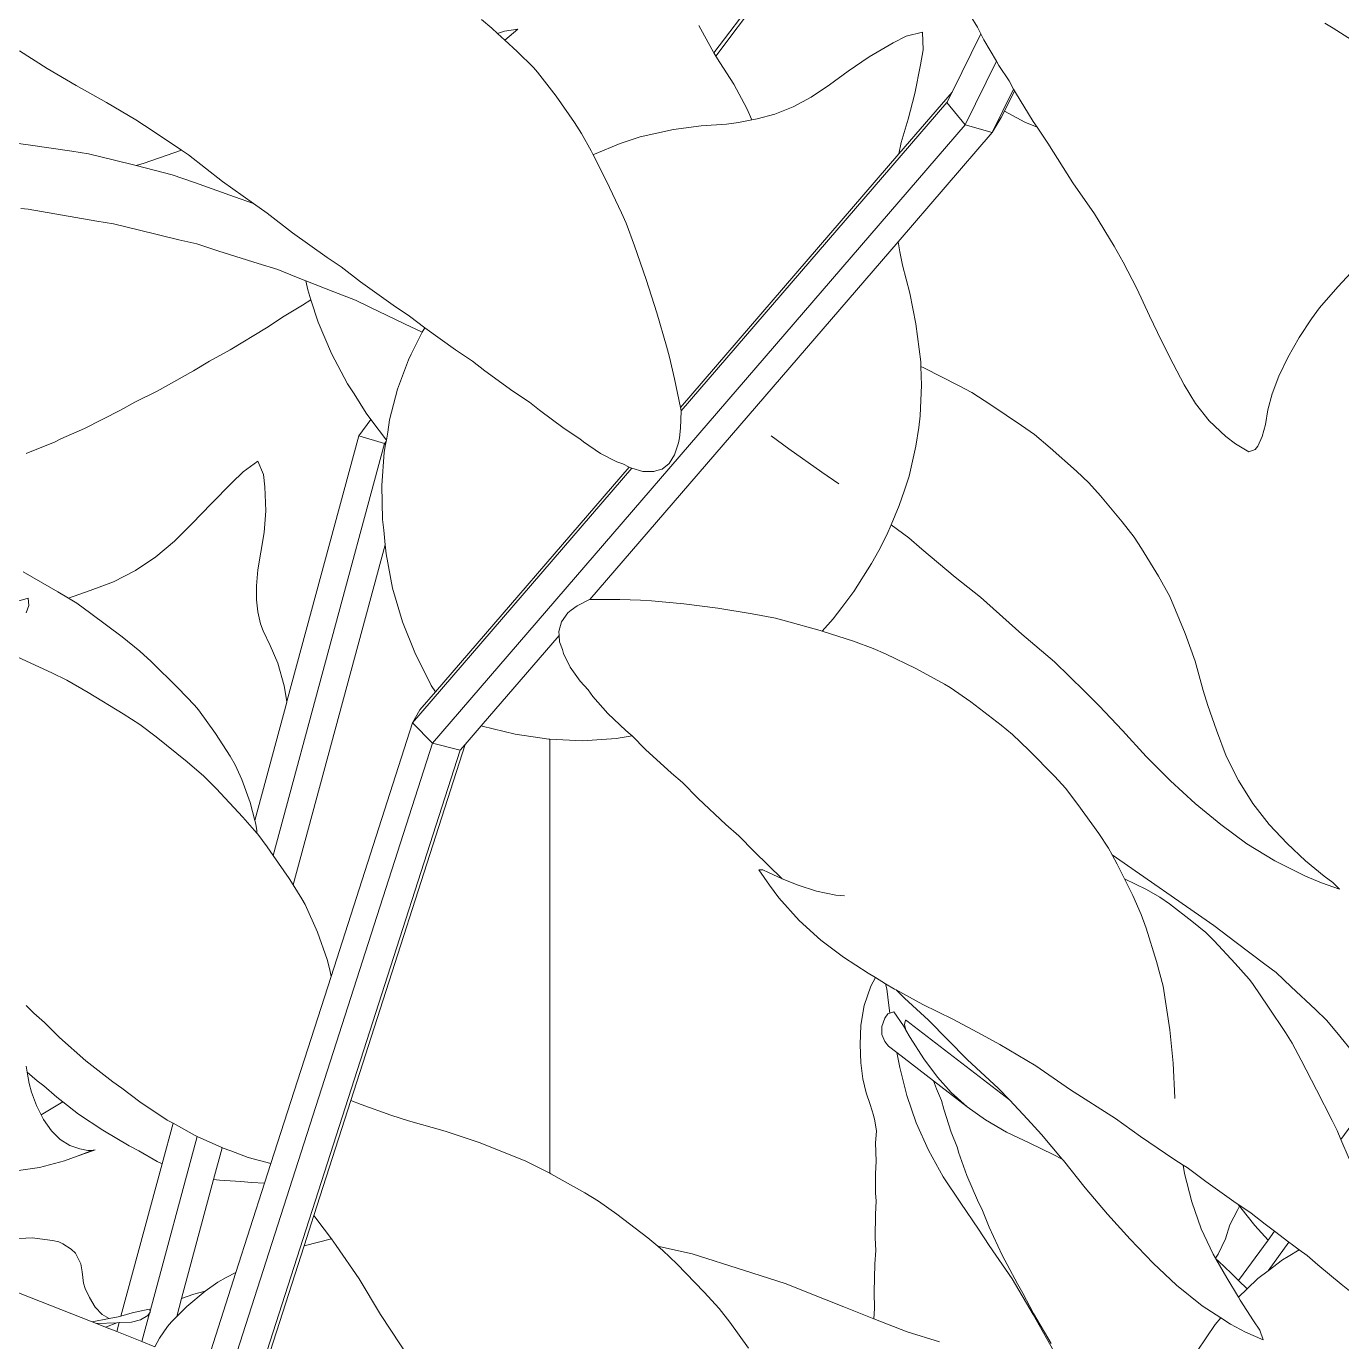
# Model space of a CAD drawing. Header units: metres. Extents: x 12.2 to 77.2, y 18.8 to 35.5.
# Drawn here: x 56.5621 to 56.7959, y 29.8605 to 30.0943 of the extents above; entities that cross this region are included whole.
import ezdxf

# ---------------------------------------------------------------- set-up
doc = ezdxf.new("R2010")
doc.units = ezdxf.units.M
doc.layers.add('0inne_gulv', color=7, linetype='Continuous', lineweight=13)

# ---------------------------------------------------------------- blocks, each defined once
blk = doc.blocks.new('One bedroom house fr')
for p, q in [((1.68625, -2.37664), (1.73097, -2.3172)), ((1.68658, -2.37719), (1.73028, -2.3191)), ((1.64674, -2.37222), (1.64494, -2.37068)), ((1.7331, -2.37206), (1.73183, -2.37006)), ((1.64674, -2.37222), (1.64776, -2.37315)), ((1.64776, -2.37315), (1.64902, -2.37277)), ((1.64776, -2.37315), (1.64906, -2.37435)), ((1.65136, -2.3724), (1.64902, -2.37277)), ((1.65136, -2.3724), (1.64906, -2.37435)), ((1.68454, -2.37361), (1.68358, -2.37175)), ((1.68454, -2.37361), (1.68616, -2.3765)), ((1.72332, -2.37294), (1.72043, -2.37367)), ((1.72332, -2.37294), (1.72344, -2.37608)), ((1.72858, -2.38359), (1.7337, -2.37323)), ((1.7337, -2.37323), (1.7331, -2.37206)), ((1.73424, -2.37429), (1.7337, -2.37323)), ((1.79633, -2.37222), (1.79485, -2.37135)), ((1.79961, -2.37431), (1.79633, -2.37222)), ((1.64906, -2.37435), (1.65126, -2.37637)), ((1.71811, -2.37485), (1.71384, -2.37734)), ((1.71811, -2.37485), (1.72043, -2.37367)), ((1.73648, -2.37812), (1.73424, -2.37429)), ((1.56278, -2.37628), (1.56771, -2.37937)), ((1.65417, -2.37924), (1.65126, -2.37637)), ((1.68616, -2.3765), (1.68625, -2.37664)), ((1.68625, -2.37664), (1.68658, -2.37719)), ((1.68658, -2.37719), (1.68726, -2.37832)), ((1.7101, -2.37985), (1.71384, -2.37734)), ((1.72299, -2.37876), (1.72344, -2.37608)), ((1.7309, -2.38943), (1.73648, -2.37812)), ((1.7369, -2.37885), (1.73648, -2.37812)), ((1.56771, -2.37937), (1.57288, -2.38244)), ((1.65486, -2.38005), (1.65417, -2.37924)), ((1.65817, -2.38434), (1.65486, -2.38005)), ((1.68726, -2.37832), (1.68976, -2.38218)), ((1.70678, -2.38232), (1.7101, -2.37985)), ((1.72299, -2.37876), (1.72193, -2.38383)), ((1.7369, -2.37885), (1.73871, -2.38161)), ((1.57288, -2.38244), (1.57826, -2.38543)), ((1.68976, -2.38218), (1.69207, -2.38653)), ((1.70678, -2.38232), (1.70355, -2.38447)), ((1.73871, -2.38161), (1.73952, -2.38308)), ((1.65817, -2.38434), (1.66143, -2.38897)), ((1.70355, -2.38447), (1.70033, -2.3862)), ((1.71911, -2.39459), (1.72858, -2.38359)), ((1.72076, -2.3884), (1.72193, -2.38383)), ((1.72767, -2.38544), (1.72858, -2.38359)), ((1.73573, -2.39076), (1.73952, -2.38308)), ((1.73788, -2.38699), (1.73967, -2.38336)), ((1.73952, -2.38308), (1.73967, -2.38336)), ((1.73967, -2.38336), (1.73984, -2.38366)), ((1.74299, -2.38881), (1.73984, -2.38366)), ((1.58344, -2.38854), (1.57826, -2.38543)), ((1.6804, -2.44025), (1.72767, -2.38544)), ((1.69207, -2.38653), (1.69298, -2.38852)), ((1.69709, -2.38749), (1.6939, -2.38834)), ((1.70033, -2.3862), (1.69709, -2.38749)), ((1.72767, -2.38544), (1.7309, -2.38943)), ((1.73733, -2.38811), (1.73788, -2.38699)), ((1.73788, -2.38699), (1.74149, -2.38895)), ((1.58344, -2.38854), (1.58656, -2.39053)), ((1.63622, -2.49932), (1.7309, -2.38943)), ((1.6627, -2.39093), (1.66143, -2.38897)), ((1.67908, -2.39024), (1.68399, -2.38962)), ((1.68848, -2.38928), (1.68399, -2.38962)), ((1.69059, -2.38899), (1.68848, -2.38928)), ((1.69059, -2.38899), (1.69298, -2.38852)), ((1.69298, -2.38852), (1.6939, -2.38834)), ((1.71955, -2.39257), (1.72076, -2.3884)), ((1.7309, -2.38943), (1.73573, -2.39076)), ((1.73573, -2.39076), (1.73733, -2.38811)), ((1.74149, -2.38895), (1.7437, -2.38985)), ((1.7437, -2.38985), (1.74299, -2.38881)), ((1.74561, -2.39267), (1.7437, -2.38985)), ((1.58656, -2.39053), (1.59158, -2.39394)), ((1.66441, -2.39404), (1.6627, -2.39093)), ((1.66954, -2.39272), (1.67314, -2.39154)), ((1.67314, -2.39154), (1.67908, -2.39024)), ((1.71898, -2.4102), (1.73573, -2.39076)), ((1.56002, -2.39235), (1.56471, -2.39301)), ((1.57209, -2.39412), (1.56471, -2.39301)), ((1.57209, -2.39412), (1.57506, -2.39459)), ((1.57506, -2.39459), (1.57942, -2.39564)), ((1.59158, -2.39394), (1.58493, -2.39624)), ((1.59158, -2.39394), (1.59281, -2.39477)), ((1.66441, -2.39404), (1.66477, -2.39476)), ((1.66498, -2.39465), (1.66477, -2.39476)), ((1.66498, -2.39465), (1.66954, -2.39272)), ((1.68028, -2.43966), (1.71911, -2.39459)), ((1.71911, -2.39459), (1.71955, -2.39257)), ((1.75005, -2.39974), (1.74561, -2.39267)), ((1.57942, -2.39564), (1.58353, -2.39667)), ((1.58493, -2.39624), (1.58353, -2.39667)), ((1.58353, -2.39667), (1.58671, -2.39747)), ((1.59885, -2.39947), (1.59281, -2.39477)), ((1.66477, -2.39476), (1.66716, -2.39945)), ((1.58671, -2.39747), (1.58994, -2.3983)), ((1.5939, -2.39968), (1.58994, -2.3983)), ((1.60099, -2.40219), (1.5939, -2.39968)), ((1.60441, -2.40342), (1.59885, -2.39947)), ((1.6698, -2.40505), (1.66716, -2.39945)), ((1.75391, -2.40522), (1.75005, -2.39974)), ((1.60441, -2.40342), (1.60099, -2.40219)), ((1.6068, -2.40513), (1.60441, -2.40342)), ((1.56431, -2.40439), (1.56303, -2.40427)), ((1.56907, -2.40525), (1.56431, -2.40439)), ((1.56907, -2.40525), (1.57651, -2.40652)), ((1.61131, -2.4086), (1.6068, -2.40513)), ((1.6698, -2.40505), (1.67061, -2.4069)), ((1.75742, -2.411), (1.75391, -2.40522)), ((1.57651, -2.40652), (1.57949, -2.407)), ((1.58386, -2.40809), (1.57949, -2.407)), ((1.59112, -2.40984), (1.58386, -2.40809)), ((1.61745, -2.41299), (1.61131, -2.4086)), ((1.6721, -2.41091), (1.67061, -2.4069)), ((1.59112, -2.40984), (1.59432, -2.41059)), ((1.59432, -2.41059), (1.59824, -2.41186)), ((1.66418, -2.4738), (1.71898, -2.4102)), ((1.67417, -2.41689), (1.6721, -2.41091)), ((1.71898, -2.4102), (1.71927, -2.412)), ((1.75901, -2.41385), (1.75742, -2.411)), ((1.59824, -2.41186), (1.60523, -2.41406)), ((1.61745, -2.41299), (1.61994, -2.41465)), ((1.71927, -2.412), (1.71978, -2.41438)), ((1.60523, -2.41406), (1.6087, -2.41513)), ((1.6087, -2.41513), (1.61204, -2.41647)), ((1.61994, -2.41465), (1.62339, -2.4173)), ((1.71978, -2.41438), (1.72107, -2.41936)), ((1.76143, -2.41853), (1.75901, -2.41385)), ((1.8003, -2.41483), (1.79716, -2.4182)), ((1.61367, -2.41712), (1.61204, -2.41647)), ((1.61367, -2.41712), (1.61403, -2.41875)), ((1.61866, -2.41909), (1.61367, -2.41712)), ((1.62339, -2.4173), (1.62922, -2.42147)), ((1.67417, -2.41689), (1.67607, -2.42285)), ((1.61403, -2.41875), (1.61458, -2.42049)), ((1.62254, -2.42059), (1.61866, -2.41909)), ((1.72107, -2.41936), (1.72216, -2.42479)), ((1.76143, -2.41853), (1.76365, -2.42335)), ((1.79392, -2.42196), (1.79716, -2.4182)), ((1.60985, -2.4234), (1.61309, -2.42147)), ((1.61458, -2.42049), (1.61309, -2.42147)), ((1.61458, -2.42049), (1.61586, -2.42448)), ((1.62508, -2.42183), (1.62254, -2.42059)), ((1.62508, -2.42183), (1.63125, -2.42479)), ((1.63213, -2.4234), (1.62922, -2.42147)), ((1.79247, -2.42389), (1.79392, -2.42196)), ((1.60668, -2.42552), (1.60985, -2.4234)), ((1.61822, -2.43007), (1.61586, -2.42448)), ((1.63125, -2.42479), (1.63437, -2.42626)), ((1.63482, -2.42548), (1.63213, -2.4234)), ((1.6778, -2.42874), (1.67607, -2.42285)), ((1.72216, -2.42479), (1.72302, -2.43155)), ((1.76581, -2.42782), (1.76365, -2.42335)), ((1.79247, -2.42389), (1.79029, -2.4272)), ((1.60023, -2.42942), (1.60668, -2.42552)), ((1.63422, -2.4265), (1.63243, -2.43019)), ((1.63422, -2.4265), (1.63437, -2.42626)), ((1.63437, -2.42626), (1.63482, -2.42548)), ((1.63486, -2.42552), (1.63482, -2.42548)), ((1.6403, -2.42942), (1.63486, -2.42552)), ((1.78829, -2.43075), (1.79029, -2.4272)), ((1.59655, -2.43142), (1.60023, -2.42942)), ((1.64332, -2.43142), (1.6403, -2.42942)), ((1.6778, -2.42874), (1.67832, -2.43071)), ((1.76787, -2.43191), (1.76581, -2.42782)), ((1.59373, -2.43316), (1.59655, -2.43142)), ((1.61822, -2.43007), (1.6211, -2.43545)), ((1.63192, -2.43121), (1.62997, -2.4364)), ((1.63243, -2.43019), (1.63192, -2.43121)), ((1.64553, -2.43316), (1.64332, -2.43142)), ((1.67922, -2.43458), (1.67832, -2.43071)), ((1.72302, -2.43155), (1.72304, -2.43236)), ((1.76787, -2.43191), (1.76985, -2.43562)), ((1.78668, -2.43409), (1.78829, -2.43075)), ((1.59373, -2.43316), (1.58725, -2.43675)), ((1.64553, -2.43316), (1.65048, -2.43675)), ((1.72354, -2.4326), (1.72304, -2.43236)), ((1.72304, -2.43236), (1.72312, -2.43571)), ((1.72354, -2.4326), (1.72969, -2.43572)), ((1.78551, -2.43721), (1.78668, -2.43409)), ((1.58725, -2.43675), (1.58329, -2.43872)), ((1.6211, -2.43545), (1.62225, -2.4372)), ((1.62997, -2.4364), (1.62857, -2.44183)), ((1.65048, -2.43675), (1.65344, -2.43872)), ((1.68028, -2.43966), (1.67922, -2.43458)), ((1.72312, -2.43571), (1.72289, -2.44111)), ((1.72969, -2.43572), (1.73206, -2.43697)), ((1.76985, -2.43562), (1.77185, -2.43895)), ((1.58075, -2.44015), (1.58329, -2.43872)), ((1.62225, -2.4372), (1.62439, -2.44067)), ((1.65522, -2.44015), (1.65344, -2.43872)), ((1.73547, -2.43918), (1.73206, -2.43697)), ((1.77185, -2.43895), (1.77428, -2.44201)), ((1.78474, -2.44009), (1.78551, -2.43721)), ((1.57432, -2.44339), (1.58075, -2.44015)), ((1.62526, -2.44182), (1.62439, -2.44067)), ((1.65963, -2.44339), (1.65522, -2.44015)), ((1.6804, -2.44025), (1.68028, -2.43966)), ((1.68041, -2.4403), (1.68031, -2.44336)), ((1.68041, -2.4403), (1.6804, -2.44025)), ((1.72266, -2.44321), (1.72289, -2.44111)), ((1.74093, -2.44285), (1.73547, -2.43918)), ((1.78474, -2.44009), (1.78429, -2.44268)), ((1.57432, -2.44339), (1.57015, -2.44522)), ((1.62308, -2.44472), (1.62526, -2.44182)), ((1.628, -2.44545), (1.62526, -2.44182)), ((1.62857, -2.44183), (1.62825, -2.44406)), ((1.65963, -2.44339), (1.66241, -2.44522)), ((1.68011, -2.44505), (1.68031, -2.44336)), ((1.72214, -2.44651), (1.72266, -2.44321)), ((1.74093, -2.44285), (1.74323, -2.44448)), ((1.77725, -2.44484), (1.77428, -2.44201)), ((1.78429, -2.44268), (1.78372, -2.44484)), ((1.5691, -2.44576), (1.56398, -2.44781)), ((1.57015, -2.44522), (1.5691, -2.44576)), ((1.62766, -2.44608), (1.60789, -2.51928)), ((1.61028, -2.49194), (1.62308, -2.44472)), ((1.62766, -2.44608), (1.62308, -2.44472)), ((1.62796, -2.44569), (1.62766, -2.44608)), ((1.62786, -2.44622), (1.62766, -2.44608)), ((1.62786, -2.44622), (1.62796, -2.44569)), ((1.62796, -2.44569), (1.628, -2.44545)), ((1.628, -2.44545), (1.62825, -2.44406)), ((1.66241, -2.44522), (1.66307, -2.44576)), ((1.66307, -2.44576), (1.66609, -2.44781)), ((1.67922, -2.44809), (1.67995, -2.44596)), ((1.67995, -2.44596), (1.68011, -2.44505)), ((1.69957, -2.447), (1.69641, -2.44467)), ((1.74323, -2.44448), (1.74599, -2.44681)), ((1.77725, -2.44484), (1.77895, -2.4461)), ((1.78131, -2.44755), (1.77895, -2.4461)), ((1.78294, -2.44655), (1.78372, -2.44484)), ((1.62762, -2.44758), (1.62718, -2.45353)), ((1.62762, -2.44758), (1.62786, -2.44622)), ((1.66609, -2.44781), (1.66896, -2.44931)), ((1.67922, -2.44809), (1.67826, -2.44964)), ((1.70543, -2.45116), (1.69957, -2.447)), ((1.72214, -2.44651), (1.72092, -2.45184)), ((1.74599, -2.44681), (1.75067, -2.45098)), ((1.78131, -2.44755), (1.78246, -2.44715)), ((1.78294, -2.44655), (1.78246, -2.44715)), ((1.60518, -2.44921), (1.60253, -2.45108)), ((1.60518, -2.44921), (1.60614, -2.45154)), ((1.63265, -2.49573), (1.67165, -2.45046)), ((1.63671, -2.49022), (1.67115, -2.45026)), ((1.66896, -2.44931), (1.67003, -2.44969)), ((1.67115, -2.45026), (1.67003, -2.44969)), ((1.67145, -2.45041), (1.67115, -2.45026)), ((1.67145, -2.45041), (1.67165, -2.45046)), ((1.67165, -2.45046), (1.6736, -2.45101)), ((1.6761, -2.45085), (1.67706, -2.45061)), ((1.67706, -2.45061), (1.67826, -2.44964)), ((1.60055, -2.45304), (1.59683, -2.45681)), ((1.60055, -2.45304), (1.60253, -2.45108)), ((1.60642, -2.45378), (1.60614, -2.45154)), ((1.6736, -2.45101), (1.67555, -2.45104)), ((1.67555, -2.45104), (1.6761, -2.45085)), ((1.70847, -2.45324), (1.70543, -2.45116)), ((1.72092, -2.45184), (1.72013, -2.45438)), ((1.75067, -2.45098), (1.7529, -2.45306)), ((1.7529, -2.45306), (1.75495, -2.45537)), ((1.60642, -2.45378), (1.60655, -2.45805)), ((1.62718, -2.45353), (1.62732, -2.45954)), ((1.72013, -2.45438), (1.71919, -2.4571)), ((1.75882, -2.45997), (1.75495, -2.45537)), ((1.59345, -2.46026), (1.59683, -2.45681)), ((1.71919, -2.4571), (1.71774, -2.4605)), ((1.60627, -2.4619), (1.60655, -2.45805)), ((1.62732, -2.45954), (1.62756, -2.46149)), ((1.76095, -2.46268), (1.75882, -2.45997)), ((1.59031, -2.46343), (1.59345, -2.46026)), ((1.60566, -2.46538), (1.60627, -2.4619)), ((1.6278, -2.46405), (1.62756, -2.46149)), ((1.71697, -2.46229), (1.71554, -2.46505)), ((1.71774, -2.4605), (1.71697, -2.46229)), ((1.71774, -2.4605), (1.72089, -2.46284)), ((1.58699, -2.46622), (1.59031, -2.46343)), ((1.61145, -2.52453), (1.6278, -2.46405)), ((1.6278, -2.46405), (1.62794, -2.46568)), ((1.72089, -2.46284), (1.72322, -2.46486)), ((1.76228, -2.4647), (1.76095, -2.46268)), ((1.76228, -2.4647), (1.76528, -2.46965)), ((1.58699, -2.46622), (1.58339, -2.46863)), ((1.60566, -2.46538), (1.60517, -2.46854)), ((1.62794, -2.46568), (1.6291, -2.47178)), ((1.71428, -2.46738), (1.71554, -2.46505)), ((1.72914, -2.46979), (1.72322, -2.46486)), ((1.56342, -2.46884), (1.56961, -2.47242)), ((1.58339, -2.46863), (1.5795, -2.47062)), ((1.60517, -2.46854), (1.6049, -2.47137)), ((1.71109, -2.47237), (1.71428, -2.46738)), ((1.57537, -2.47219), (1.5795, -2.47062)), ((1.6049, -2.47137), (1.6049, -2.47386)), ((1.63085, -2.47774), (1.6291, -2.47178)), ((1.73365, -2.4734), (1.72914, -2.46979)), ((1.76528, -2.46965), (1.76729, -2.47326)), ((1.56433, -2.47352), (1.56122, -2.47443)), ((1.56433, -2.47352), (1.56444, -2.47487)), ((1.56961, -2.47242), (1.5715, -2.47356)), ((1.57537, -2.47219), (1.5715, -2.47356)), ((1.5715, -2.47356), (1.57295, -2.47443)), ((1.6049, -2.47386), (1.60513, -2.47599)), ((1.66414, -2.4738), (1.66191, -2.47489)), ((1.66414, -2.4738), (1.66418, -2.4738)), ((1.66418, -2.4738), (1.66948, -2.47378)), ((1.67321, -2.47389), (1.66948, -2.47378)), ((1.67511, -2.474), (1.67321, -2.47389)), ((1.68091, -2.47457), (1.67511, -2.474)), ((1.70897, -2.4752), (1.71109, -2.47237)), ((1.74096, -2.47993), (1.73365, -2.4734)), ((1.76729, -2.47326), (1.77002, -2.47981)), ((1.56395, -2.47614), (1.56444, -2.47487)), ((1.57549, -2.47627), (1.57295, -2.47443)), ((1.58102, -2.48044), (1.57549, -2.47627)), ((1.60563, -2.47809), (1.60513, -2.47599)), ((1.66025, -2.47617), (1.65914, -2.47774)), ((1.66025, -2.47617), (1.66084, -2.47569)), ((1.66191, -2.47489), (1.66084, -2.47569)), ((1.68091, -2.47457), (1.68691, -2.47534)), ((1.69302, -2.47633), (1.68691, -2.47534)), ((1.69721, -2.47713), (1.69302, -2.47633)), ((1.70745, -2.47721), (1.70897, -2.4752)), ((1.60563, -2.47809), (1.60608, -2.47937)), ((1.63085, -2.47774), (1.63317, -2.48349)), ((1.65865, -2.47946), (1.65914, -2.47774)), ((1.69915, -2.47761), (1.69721, -2.47713)), ((1.70514, -2.47932), (1.69915, -2.47761)), ((1.70745, -2.47721), (1.70551, -2.47943)), ((1.5842, -2.48295), (1.58102, -2.48044)), ((1.60608, -2.47937), (1.60732, -2.48197)), ((1.64484, -2.49625), (1.6587, -2.48016)), ((1.65865, -2.47946), (1.6587, -2.48016)), ((1.6587, -2.48016), (1.65879, -2.48132)), ((1.70551, -2.47943), (1.70514, -2.47932)), ((1.71106, -2.48122), (1.70551, -2.47943)), ((1.74676, -2.48484), (1.74096, -2.47993)), ((1.77002, -2.47981), (1.77177, -2.48474)), ((1.58621, -2.48483), (1.5842, -2.48295)), ((1.6087, -2.48509), (1.60732, -2.48197)), ((1.63317, -2.48349), (1.63415, -2.48536)), ((1.65879, -2.48132), (1.6593, -2.48265)), ((1.65949, -2.48339), (1.6593, -2.48265)), ((1.65949, -2.48339), (1.66067, -2.4858)), ((1.71106, -2.48122), (1.71454, -2.48247)), ((1.71676, -2.48344), (1.71454, -2.48247)), ((1.72214, -2.48606), (1.71676, -2.48344)), ((1.56169, -2.48371), (1.56851, -2.48681)), ((1.58621, -2.48483), (1.591, -2.48953)), ((1.60981, -2.48915), (1.6087, -2.48509)), ((1.63415, -2.48536), (1.63597, -2.48905)), ((1.66245, -2.4883), (1.66067, -2.4858)), ((1.75212, -2.49008), (1.74676, -2.48484)), ((1.77323, -2.48999), (1.77177, -2.48474)), ((1.57118, -2.4881), (1.56851, -2.48681)), ((1.57501, -2.4903), (1.57118, -2.4881)), ((1.72725, -2.48882), (1.72214, -2.48606)), ((1.57501, -2.4903), (1.58122, -2.49408)), ((1.59389, -2.49254), (1.591, -2.48953)), ((1.61028, -2.49194), (1.60981, -2.48915)), ((1.63396, -2.49342), (1.63671, -2.49022)), ((1.63671, -2.49022), (1.63597, -2.48905)), ((1.66245, -2.4883), (1.66386, -2.48985)), ((1.66386, -2.48985), (1.66471, -2.49103)), ((1.72826, -2.48942), (1.72725, -2.48882)), ((1.73189, -2.492), (1.72826, -2.48942)), ((1.75471, -2.4927), (1.75212, -2.49008)), ((1.77406, -2.49263), (1.77323, -2.48999)), ((1.5946, -2.49342), (1.59389, -2.49254)), ((1.60461, -2.51307), (1.61029, -2.49206)), ((1.61029, -2.49206), (1.61028, -2.49194)), ((1.66739, -2.49404), (1.66471, -2.49103)), ((1.73189, -2.492), (1.73728, -2.49611)), ((1.7589, -2.4971), (1.75471, -2.4927)), ((1.77406, -2.49263), (1.77559, -2.49703)), ((1.58122, -2.49408), (1.5842, -2.49601)), ((1.59764, -2.49758), (1.5946, -2.49342)), ((1.63396, -2.49342), (1.63265, -2.49573)), ((1.66739, -2.49404), (1.67059, -2.49708)), ((1.5842, -2.49601), (1.5871, -2.49821)), ((1.61817, -2.54079), (1.63265, -2.49573)), ((1.63265, -2.49573), (1.63622, -2.49932)), ((1.64201, -2.49954), (1.64484, -2.49625)), ((1.64484, -2.49625), (1.64502, -2.49631)), ((1.64502, -2.49631), (1.64894, -2.49723)), ((1.65093, -2.49774), (1.64894, -2.49723)), ((1.67059, -2.49708), (1.67135, -2.49771)), ((1.73728, -2.49611), (1.73933, -2.49777)), ((1.7589, -2.4971), (1.76308, -2.50169)), ((1.77733, -2.50163), (1.77559, -2.49703)), ((1.5871, -2.49821), (1.59261, -2.50265)), ((1.59764, -2.49758), (1.60025, -2.50163)), ((1.60008, -2.6118), (1.63622, -2.49932)), ((1.62167, -2.56284), (1.64201, -2.49954)), ((1.63622, -2.49932), (1.6411, -2.50059)), ((1.6411, -2.50059), (1.64201, -2.49954)), ((1.65093, -2.49774), (1.65688, -2.49862)), ((1.65708, -2.49863), (1.65688, -2.49862)), ((1.65708, -2.57577), (1.65708, -2.49863)), ((1.66288, -2.49888), (1.65708, -2.49863)), ((1.66288, -2.49888), (1.66888, -2.49851)), ((1.66888, -2.49851), (1.67169, -2.49804)), ((1.67135, -2.49771), (1.67169, -2.49804)), ((1.67169, -2.49804), (1.67409, -2.50043)), ((1.74224, -2.50055), (1.73933, -2.49777)), ((1.60111, -2.50318), (1.60025, -2.50163)), ((1.60478, -2.61364), (1.6411, -2.50059)), ((1.67869, -2.50465), (1.67409, -2.50043)), ((1.74682, -2.50523), (1.74224, -2.50055)), ((1.7674, -2.50602), (1.76308, -2.50169)), ((1.77947, -2.50597), (1.77733, -2.50163)), ((1.59261, -2.50265), (1.59554, -2.50517)), ((1.60228, -2.50578), (1.60111, -2.50318)), ((1.59775, -2.50739), (1.59554, -2.50517)), ((1.60228, -2.50578), (1.60377, -2.50987)), ((1.67869, -2.50465), (1.68065, -2.50632)), ((1.68065, -2.50632), (1.68343, -2.50913)), ((1.74682, -2.50523), (1.74872, -2.50732)), ((1.77182, -2.51006), (1.7674, -2.50602)), ((1.78202, -2.51002), (1.77947, -2.50597)), ((1.60248, -2.51245), (1.59775, -2.50739)), ((1.68343, -2.50913), (1.68835, -2.51376)), ((1.74872, -2.50732), (1.75096, -2.51021)), ((1.60461, -2.51307), (1.60377, -2.50987)), ((1.75096, -2.51021), (1.75467, -2.51539)), ((1.77182, -2.51006), (1.77633, -2.51379)), ((1.78494, -2.51376), (1.78202, -2.51002)), ((1.60499, -2.51533), (1.60248, -2.51245)), ((1.60478, -2.51371), (1.60461, -2.51307)), ((1.60478, -2.51371), (1.60495, -2.51486)), ((1.68835, -2.51376), (1.69065, -2.51579)), ((1.77633, -2.51379), (1.78098, -2.5172)), ((1.78494, -2.51376), (1.78817, -2.51717)), ((1.60499, -2.51533), (1.60495, -2.51486)), ((1.60515, -2.51552), (1.60499, -2.51533)), ((1.60682, -2.51774), (1.60515, -2.51552)), ((1.69338, -2.5186), (1.69065, -2.51579)), ((1.75467, -2.51539), (1.75637, -2.518)), ((1.60682, -2.51774), (1.60789, -2.51928)), ((1.69837, -2.52343), (1.69338, -2.5186)), ((1.75637, -2.518), (1.75702, -2.51918)), ((1.78098, -2.5172), (1.78598, -2.52025)), ((1.78817, -2.51717), (1.79143, -2.52023)), ((1.60789, -2.51928), (1.61071, -2.52336)), ((1.7751, -2.53174), (1.75702, -2.51918)), ((1.75702, -2.51918), (1.75792, -2.52081)), ((1.75922, -2.52341), (1.75792, -2.52081)), ((1.79142, -2.52298), (1.78598, -2.52025)), ((1.79471, -2.52296), (1.79143, -2.52023)), ((1.69421, -2.52183), (1.69496, -2.52182)), ((1.69421, -2.52183), (1.69609, -2.52458)), ((1.69593, -2.52232), (1.69496, -2.52182)), ((1.69593, -2.52232), (1.69837, -2.52343)), ((1.79142, -2.52298), (1.79426, -2.52412)), ((1.79471, -2.52296), (1.79628, -2.52411)), ((1.61145, -2.52453), (1.61071, -2.52336)), ((1.61299, -2.52697), (1.61145, -2.52453)), ((1.69777, -2.5268), (1.69609, -2.52458)), ((1.70122, -2.52455), (1.69837, -2.52343)), ((1.70446, -2.52564), (1.70122, -2.52455)), ((1.76313, -2.52535), (1.75922, -2.52341)), ((1.76072, -2.52642), (1.75922, -2.52341)), ((1.76554, -2.52668), (1.76313, -2.52535)), ((1.79747, -2.52527), (1.79426, -2.52412)), ((1.79747, -2.52527), (1.79628, -2.52411)), ((1.61354, -2.528), (1.61299, -2.52697)), ((1.69777, -2.5268), (1.70142, -2.53085)), ((1.70446, -2.52564), (1.70794, -2.52635)), ((1.70794, -2.52635), (1.70946, -2.52646)), ((1.7622, -2.52976), (1.76072, -2.52642)), ((1.76724, -2.5279), (1.76554, -2.52668)), ((1.76724, -2.5279), (1.77123, -2.53096)), ((1.61574, -2.53292), (1.61354, -2.528)), ((1.76308, -2.53218), (1.7622, -2.52976)), ((1.70524, -2.53433), (1.70142, -2.53085)), ((1.76308, -2.53218), (1.76494, -2.53813)), ((1.77123, -2.53096), (1.77371, -2.53298)), ((1.7751, -2.53174), (1.77907, -2.53473)), ((1.61574, -2.53292), (1.61746, -2.53777)), ((1.70927, -2.53735), (1.70524, -2.53433)), ((1.77516, -2.53447), (1.77371, -2.53298)), ((1.77892, -2.5385), (1.77516, -2.53447)), ((1.77907, -2.53473), (1.78419, -2.53861)), ((1.61794, -2.53964), (1.61746, -2.53777)), ((1.61817, -2.54079), (1.61794, -2.53964)), ((1.71363, -2.54023), (1.70927, -2.53735)), ((1.76494, -2.53813), (1.76608, -2.54251)), ((1.77892, -2.5385), (1.7814, -2.54128)), ((1.78617, -2.54011), (1.78419, -2.53861)), ((1.60749, -2.57404), (1.61817, -2.54079)), ((1.71363, -2.54023), (1.71494, -2.541)), ((1.71415, -2.5425), (1.71494, -2.541)), ((1.71494, -2.541), (1.71676, -2.54209)), ((1.7814, -2.54128), (1.78198, -2.54207)), ((1.78887, -2.54261), (1.78617, -2.54011)), ((1.71415, -2.5425), (1.71296, -2.54595)), ((1.71676, -2.54209), (1.71696, -2.543)), ((1.71676, -2.54209), (1.71834, -2.54303)), ((1.71732, -2.54595), (1.71696, -2.543)), ((1.71834, -2.54303), (1.71862, -2.54318)), ((1.72012, -2.54466), (1.71862, -2.54318)), ((1.71862, -2.54318), (1.72338, -2.54576)), ((1.76608, -2.54251), (1.76731, -2.55029)), ((1.78198, -2.54207), (1.78485, -2.54625)), ((1.78887, -2.54261), (1.79316, -2.54665)), ((1.56398, -2.54596), (1.56535, -2.54732)), ((1.71233, -2.54943), (1.71296, -2.54595)), ((1.71732, -2.54595), (1.71753, -2.54729)), ((1.72436, -2.54859), (1.72012, -2.54466)), ((1.72872, -2.54839), (1.72338, -2.54576)), ((1.78485, -2.54625), (1.78783, -2.55075)), ((1.79316, -2.54665), (1.79516, -2.54858)), ((1.56535, -2.54732), (1.56721, -2.54895)), ((1.56989, -2.55163), (1.56721, -2.54895)), ((1.71663, -2.54818), (1.71609, -2.54969)), ((1.71663, -2.54818), (1.71717, -2.54741)), ((1.71753, -2.54729), (1.71717, -2.54741)), ((1.71823, -2.54705), (1.71753, -2.54729)), ((1.71823, -2.54705), (1.71995, -2.54955)), ((1.72012, -2.54935), (1.72032, -2.54858)), ((1.72032, -2.54858), (1.72036, -2.54859)), ((1.72036, -2.54859), (1.72075, -2.54888)), ((1.72104, -2.5491), (1.72075, -2.54888)), ((1.73127, -2.55555), (1.72436, -2.54859)), ((1.72872, -2.54839), (1.73391, -2.55114)), ((1.79516, -2.54858), (1.797, -2.55076)), ((1.71221, -2.55291), (1.71233, -2.54943)), ((1.71611, -2.55109), (1.71609, -2.54969)), ((1.71662, -2.55234), (1.71611, -2.55109)), ((1.72038, -2.55025), (1.71995, -2.54955)), ((1.72038, -2.55025), (1.72012, -2.54935)), ((1.72037, -2.55031), (1.72038, -2.55025)), ((1.72114, -2.55165), (1.72037, -2.55031)), ((1.72104, -2.5491), (1.73876, -2.56274)), ((1.73391, -2.55114), (1.73706, -2.55291)), ((1.76731, -2.55029), (1.76786, -2.5562)), ((1.78783, -2.55075), (1.78904, -2.55265)), ((1.797, -2.55076), (1.80038, -2.55492)), ((1.56989, -2.55163), (1.57455, -2.55576)), ((1.71221, -2.55291), (1.71237, -2.55613)), ((1.71728, -2.55318), (1.71662, -2.55234)), ((1.71728, -2.55318), (1.71874, -2.55431)), ((1.72114, -2.55165), (1.72357, -2.55545)), ((1.73706, -2.55291), (1.74346, -2.55669)), ((1.79065, -2.55569), (1.78904, -2.55265)), ((1.57455, -2.55576), (1.57937, -2.55953)), ((1.71927, -2.55697), (1.71874, -2.55431)), ((1.71874, -2.55431), (1.72529, -2.55936)), ((1.72597, -2.55868), (1.72357, -2.55545)), ((1.73685, -2.56072), (1.73127, -2.55555)), ((1.79065, -2.55569), (1.79339, -2.56097)), ((1.56415, -2.55782), (1.56397, -2.55674)), ((1.56594, -2.55937), (1.56415, -2.55782)), ((1.56449, -2.55983), (1.56415, -2.55782)), ((1.71237, -2.55613), (1.71273, -2.55899)), ((1.72052, -2.56194), (1.71927, -2.55697)), ((1.74346, -2.55669), (1.74963, -2.56094)), ((1.76816, -2.56235), (1.76786, -2.5562)), ((1.56491, -2.56133), (1.56449, -2.55983)), ((1.56594, -2.55937), (1.56708, -2.56022)), ((1.56939, -2.56227), (1.56708, -2.56022)), ((1.57937, -2.55953), (1.58097, -2.56062)), ((1.58097, -2.56062), (1.58418, -2.5631)), ((1.71273, -2.55899), (1.71328, -2.56147)), ((1.7258, -2.56077), (1.72529, -2.55936)), ((1.72529, -2.55936), (1.73125, -2.56394)), ((1.72842, -2.56143), (1.72597, -2.55868)), ((1.56583, -2.56375), (1.56491, -2.56133)), ((1.57047, -2.5631), (1.56939, -2.56227)), ((1.61509, -2.58331), (1.62167, -2.56284)), ((1.62167, -2.56284), (1.62354, -2.56357)), ((1.71328, -2.56147), (1.71404, -2.56357)), ((1.7222, -2.56682), (1.72052, -2.56194)), ((1.72667, -2.56282), (1.7258, -2.56077)), ((1.72709, -2.56437), (1.72667, -2.56282)), ((1.72842, -2.56143), (1.73125, -2.56394)), ((1.73876, -2.56274), (1.73685, -2.56072)), ((1.74199, -2.56616), (1.73876, -2.56274)), ((1.74963, -2.56094), (1.75761, -2.56606)), ((1.76817, -2.56247), (1.76816, -2.56235)), ((1.79339, -2.56097), (1.79616, -2.56641)), ((1.79771, -2.56976), (1.80425, -2.56075)), ((1.56583, -2.56375), (1.56664, -2.56538)), ((1.57047, -2.5631), (1.56664, -2.56538)), ((1.57328, -2.56524), (1.57047, -2.5631)), ((1.57328, -2.56524), (1.57759, -2.56812)), ((1.58418, -2.5631), (1.58902, -2.56631)), ((1.62877, -2.56543), (1.62354, -2.56357)), ((1.7146, -2.56543), (1.71404, -2.56357)), ((1.72709, -2.56437), (1.72844, -2.56846)), ((1.73125, -2.56394), (1.73452, -2.56628)), ((1.56664, -2.56538), (1.56705, -2.56622)), ((1.56844, -2.56823), (1.56705, -2.56622)), ((1.58812, -2.57409), (1.59007, -2.56689)), ((1.59007, -2.56689), (1.58902, -2.56631)), ((1.59388, -2.56902), (1.59007, -2.56689)), ((1.63196, -2.56646), (1.62877, -2.56543)), ((1.63196, -2.56646), (1.63844, -2.5683)), ((1.7146, -2.56543), (1.71485, -2.56646)), ((1.71485, -2.56646), (1.71516, -2.5683)), ((1.7222, -2.56682), (1.72436, -2.57165)), ((1.73452, -2.56628), (1.73825, -2.56844)), ((1.74445, -2.56891), (1.74199, -2.56616)), ((1.75761, -2.56606), (1.76206, -2.56924)), ((1.79616, -2.56641), (1.79705, -2.5682)), ((1.57001, -2.56976), (1.56844, -2.56823)), ((1.57001, -2.56976), (1.57175, -2.57082)), ((1.58228, -2.57089), (1.57759, -2.56812)), ((1.59438, -2.56924), (1.58599, -2.60031)), ((1.59388, -2.56902), (1.59438, -2.56924)), ((1.59438, -2.56924), (1.59873, -2.57121)), ((1.64469, -2.57039), (1.63844, -2.5683)), ((1.71498, -2.57039), (1.71516, -2.5683)), ((1.72952, -2.57124), (1.72844, -2.56846)), ((1.73825, -2.56844), (1.74239, -2.5704)), ((1.74816, -2.57328), (1.74445, -2.56891)), ((1.76206, -2.56924), (1.76801, -2.57325)), ((1.79705, -2.5682), (1.79771, -2.56976)), ((1.79771, -2.56976), (1.79918, -2.57322)), ((1.57175, -2.57082), (1.57352, -2.57143)), ((1.57595, -2.57174), (1.57301, -2.57272)), ((1.57572, -2.57174), (1.57301, -2.57272)), ((1.57352, -2.57143), (1.57495, -2.57173)), ((1.57572, -2.57174), (1.57495, -2.57173)), ((1.57587, -2.57168), (1.57572, -2.57174)), ((1.57587, -2.57168), (1.57621, -2.57161)), ((1.57595, -2.57174), (1.57621, -2.57161)), ((1.58228, -2.57089), (1.58399, -2.57178)), ((1.58726, -2.57366), (1.58399, -2.57178)), ((1.59729, -2.57687), (1.59883, -2.57124)), ((1.59873, -2.57121), (1.59883, -2.57124)), ((1.59883, -2.57124), (1.60036, -2.57177)), ((1.60036, -2.57177), (1.60344, -2.57296)), ((1.65277, -2.5736), (1.64469, -2.57039)), ((1.71511, -2.5736), (1.71498, -2.57039)), ((1.72436, -2.57165), (1.72702, -2.57641)), ((1.72974, -2.57205), (1.72952, -2.57124)), ((1.7312, -2.5762), (1.72974, -2.57205)), ((1.74656, -2.57246), (1.74239, -2.5704)), ((1.56218, -2.57537), (1.56634, -2.57472)), ((1.57076, -2.57354), (1.56634, -2.57472)), ((1.57076, -2.57354), (1.57301, -2.57272)), ((1.58081, -2.60115), (1.58812, -2.57409)), ((1.58812, -2.57409), (1.58726, -2.57366)), ((1.60749, -2.57404), (1.60344, -2.57296)), ((1.60636, -2.57756), (1.60749, -2.57404)), ((1.65708, -2.57577), (1.65277, -2.5736)), ((1.71496, -2.57586), (1.71511, -2.5736)), ((1.74656, -2.57246), (1.74816, -2.57328)), ((1.74838, -2.57353), (1.74816, -2.57328)), ((1.74838, -2.57353), (1.75225, -2.57838)), ((1.76968, -2.57431), (1.76801, -2.57325)), ((1.76992, -2.57581), (1.76968, -2.57431)), ((1.7704, -2.57476), (1.76968, -2.57431)), ((1.59157, -2.59805), (1.59729, -2.57687)), ((1.59729, -2.57687), (1.59836, -2.577)), ((1.60212, -2.57724), (1.59836, -2.577)), ((1.65727, -2.57586), (1.65708, -2.57577)), ((1.66329, -2.57923), (1.65727, -2.57586)), ((1.71499, -2.57923), (1.71496, -2.57586)), ((1.73013, -2.58107), (1.72702, -2.57641)), ((1.7312, -2.5762), (1.73307, -2.58057)), ((1.77118, -2.58087), (1.76992, -2.57581)), ((1.77368, -2.57723), (1.7704, -2.57476)), ((1.60127, -2.59341), (1.60636, -2.57756)), ((1.60404, -2.57744), (1.60212, -2.57724)), ((1.60636, -2.57756), (1.60404, -2.57744)), ((1.66329, -2.57923), (1.66569, -2.58071)), ((1.71499, -2.57923), (1.7151, -2.58071)), ((1.75622, -2.58305), (1.75225, -2.57838)), ((1.77368, -2.57723), (1.77911, -2.58108)), ((1.66569, -2.58071), (1.669, -2.58304)), ((1.7151, -2.58071), (1.71495, -2.58304)), ((1.73013, -2.58107), (1.73325, -2.58572)), ((1.73397, -2.58238), (1.73307, -2.58057)), ((1.77288, -2.58566), (1.77118, -2.58087)), ((1.77911, -2.58108), (1.77936, -2.58125)), ((1.77936, -2.58125), (1.78177, -2.58287)), ((1.77936, -2.58125), (1.77968, -2.58163)), ((1.77939, -2.58223), (1.77968, -2.58163)), ((1.77968, -2.58163), (1.77994, -2.58192)), ((1.61341, -2.58865), (1.61509, -2.58331)), ((1.61509, -2.58331), (1.61697, -2.58572)), ((1.669, -2.58304), (1.67448, -2.58726)), ((1.71495, -2.58304), (1.71492, -2.58726)), ((1.73515, -2.58533), (1.73397, -2.58238)), ((1.76023, -2.58751), (1.75622, -2.58305)), ((1.77798, -2.58493), (1.77939, -2.58223)), ((1.77994, -2.58192), (1.78242, -2.58504)), ((1.78177, -2.58287), (1.78425, -2.58485)), ((1.61697, -2.58572), (1.61823, -2.58744)), ((1.73325, -2.58572), (1.7352, -2.5886)), ((1.73515, -2.58533), (1.73749, -2.59035)), ((1.77498, -2.59017), (1.77288, -2.58566)), ((1.77717, -2.58745), (1.77798, -2.58493)), ((1.78475, -2.58764), (1.78242, -2.58504)), ((1.78425, -2.58485), (1.78588, -2.58609)), ((1.78475, -2.58764), (1.78588, -2.58609)), ((1.78588, -2.58609), (1.78844, -2.58803)), ((1.56508, -2.58726), (1.54644, -2.58808)), ((1.5664, -2.58742), (1.56508, -2.58726)), ((1.56865, -2.58775), (1.5664, -2.58742)), ((1.56865, -2.58775), (1.56975, -2.58795)), ((1.56975, -2.58795), (1.5705, -2.58833)), ((1.57197, -2.58927), (1.5705, -2.58833)), ((1.60529, -2.61384), (1.61341, -2.58865)), ((1.61341, -2.58865), (1.61338, -2.58866)), ((1.61341, -2.58865), (1.61823, -2.58744)), ((1.61823, -2.58744), (1.61908, -2.5886)), ((1.61908, -2.5886), (1.62317, -2.59453)), ((1.67627, -2.58875), (1.67448, -2.58726)), ((1.67627, -2.58875), (1.67676, -2.58885)), ((1.67716, -2.58949), (1.67627, -2.58875)), ((1.71502, -2.58949), (1.71492, -2.58726)), ((1.7352, -2.5886), (1.73927, -2.59453)), ((1.76023, -2.58751), (1.7643, -2.59173)), ((1.77587, -2.59013), (1.77717, -2.58745)), ((1.77952, -2.59486), (1.78475, -2.58764)), ((1.78476, -2.59311), (1.78844, -2.58803)), ((1.78844, -2.58803), (1.78908, -2.58852)), ((1.78908, -2.58852), (1.7903, -2.5894)), ((1.57275, -2.58997), (1.57197, -2.58927)), ((1.57368, -2.59187), (1.57275, -2.58997)), ((1.67676, -2.58885), (1.68234, -2.59012)), ((1.67966, -2.59187), (1.67716, -2.58949)), ((1.68234, -2.59012), (1.69165, -2.59304)), ((1.71485, -2.59187), (1.71502, -2.58949)), ((1.7402, -2.59543), (1.73749, -2.59035)), ((1.77498, -2.59017), (1.77539, -2.59089)), ((1.77539, -2.59089), (1.77587, -2.59013)), ((1.77539, -2.59089), (1.77546, -2.59101)), ((1.77546, -2.59101), (1.77594, -2.59138)), ((1.77546, -2.59101), (1.7774, -2.59439)), ((1.78734, -2.59114), (1.78834, -2.59054)), ((1.78834, -2.59054), (1.7903, -2.5894)), ((1.7903, -2.5894), (1.79171, -2.5904)), ((1.7936, -2.59206), (1.79171, -2.5904)), ((1.57391, -2.59332), (1.57368, -2.59187)), ((1.57418, -2.59528), (1.57391, -2.59332)), ((1.59589, -2.61015), (1.60127, -2.59341)), ((1.60127, -2.59341), (1.59954, -2.59428)), ((1.68451, -2.59688), (1.67966, -2.59187)), ((1.69165, -2.59304), (1.69891, -2.59538)), ((1.71475, -2.59688), (1.71485, -2.59187)), ((1.7643, -2.59173), (1.76848, -2.59569)), ((1.77594, -2.59138), (1.77819, -2.59356)), ((1.78295, -2.59449), (1.78476, -2.59311)), ((1.78476, -2.59311), (1.78734, -2.59114)), ((1.79774, -2.59549), (1.7936, -2.59206)), ((1.55607, -2.59448), (1.5757, -2.6022)), ((1.57448, -2.59626), (1.57418, -2.59528)), ((1.59578, -2.59676), (1.59805, -2.59515)), ((1.59954, -2.59428), (1.59805, -2.59515)), ((1.62317, -2.59453), (1.62696, -2.60087)), ((1.7059, -2.59818), (1.69891, -2.59538)), ((1.73927, -2.59453), (1.74299, -2.60087)), ((1.7402, -2.59543), (1.74118, -2.59708)), ((1.76848, -2.59569), (1.77304, -2.59931)), ((1.7774, -2.59439), (1.77949, -2.5978)), ((1.77819, -2.59356), (1.77952, -2.59486)), ((1.77952, -2.59486), (1.78102, -2.59633)), ((1.78295, -2.59449), (1.78102, -2.59633)), ((1.80015, -2.59737), (1.79774, -2.59549)), ((1.5752, -2.59788), (1.57448, -2.59626)), ((1.5752, -2.59788), (1.57621, -2.59959)), ((1.59073, -2.60123), (1.59157, -2.59805)), ((1.59157, -2.59805), (1.59376, -2.59727)), ((1.59578, -2.59676), (1.59252, -2.59945)), ((1.59376, -2.59727), (1.59578, -2.59676)), ((1.68716, -2.59982), (1.68451, -2.59688)), ((1.71481, -2.59982), (1.71475, -2.59688)), ((1.74306, -2.60072), (1.74118, -2.59708)), ((1.78102, -2.59633), (1.77949, -2.5978)), ((1.77949, -2.5978), (1.77981, -2.59833)), ((1.57748, -2.60088), (1.57621, -2.59959)), ((1.58586, -2.59991), (1.58279, -2.60061)), ((1.58586, -2.59991), (1.58599, -2.60031)), ((1.58599, -2.60031), (1.58604, -2.60047)), ((1.59252, -2.59945), (1.59073, -2.60123)), ((1.68906, -2.60226), (1.68716, -2.59982)), ((1.70933, -2.59954), (1.7059, -2.59818)), ((1.70933, -2.59954), (1.71468, -2.60164)), ((1.71468, -2.60164), (1.71481, -2.59982)), ((1.77633, -2.60146), (1.77304, -2.59931)), ((1.78218, -2.60202), (1.77981, -2.59833)), ((1.57873, -2.6016), (1.5757, -2.6022)), ((1.5757, -2.6022), (1.57645, -2.6025)), ((1.58007, -2.60236), (1.57645, -2.6025)), ((1.57645, -2.6025), (1.57809, -2.60314)), ((1.57873, -2.6016), (1.57748, -2.60088)), ((1.58007, -2.60236), (1.57826, -2.60306)), ((1.58033, -2.60128), (1.57873, -2.6016)), ((1.58006, -2.60392), (1.5805, -2.60232)), ((1.58007, -2.60236), (1.58011, -2.60234)), ((1.5805, -2.60232), (1.58011, -2.60234)), ((1.58033, -2.60128), (1.58081, -2.60115)), ((1.5827, -2.60223), (1.5805, -2.60232)), ((1.58081, -2.60115), (1.58279, -2.60061)), ((1.5827, -2.60223), (1.58432, -2.60185)), ((1.58561, -2.60105), (1.58432, -2.60185)), ((1.58589, -2.60067), (1.58454, -2.60568)), ((1.58561, -2.60105), (1.58589, -2.60067)), ((1.58589, -2.60067), (1.58604, -2.60047)), ((1.5898, -2.60216), (1.58911, -2.60302)), ((1.59073, -2.60123), (1.5898, -2.60216)), ((1.62696, -2.60087), (1.63223, -2.60888)), ((1.68906, -2.60226), (1.69239, -2.60686)), ((1.72061, -2.60397), (1.71468, -2.60164)), ((1.74299, -2.60087), (1.74723, -2.60833)), ((1.74617, -2.60604), (1.74306, -2.60072)), ((1.77535, -2.60263), (1.77214, -2.60741)), ((1.77535, -2.60263), (1.77633, -2.60146)), ((1.7781, -2.60262), (1.77633, -2.60146)), ((1.7781, -2.60262), (1.78077, -2.60404)), ((1.78218, -2.60202), (1.78328, -2.60367)), ((1.57809, -2.60314), (1.57826, -2.60306)), ((1.57809, -2.60314), (1.58006, -2.60392)), ((1.58006, -2.60392), (1.58454, -2.60568)), ((1.58765, -2.6051), (1.58686, -2.6066)), ((1.58911, -2.60302), (1.58765, -2.6051)), ((1.72633, -2.60575), (1.72061, -2.60397)), ((1.78391, -2.6054), (1.78077, -2.60404)), ((1.78391, -2.6054), (1.78328, -2.60367)), ((1.58454, -2.60568), (1.58686, -2.6066))]:
    blk.add_line(p, q)

msp = doc.modelspace()

# ---------------------------------------------------------------- block references
at = {"layer": '0inne_gulv'}
msp.add_blockref('One bedroom house fr', (54.9981, 32.46623), dxfattribs=at)

doc.saveas('drawing.dxf')
